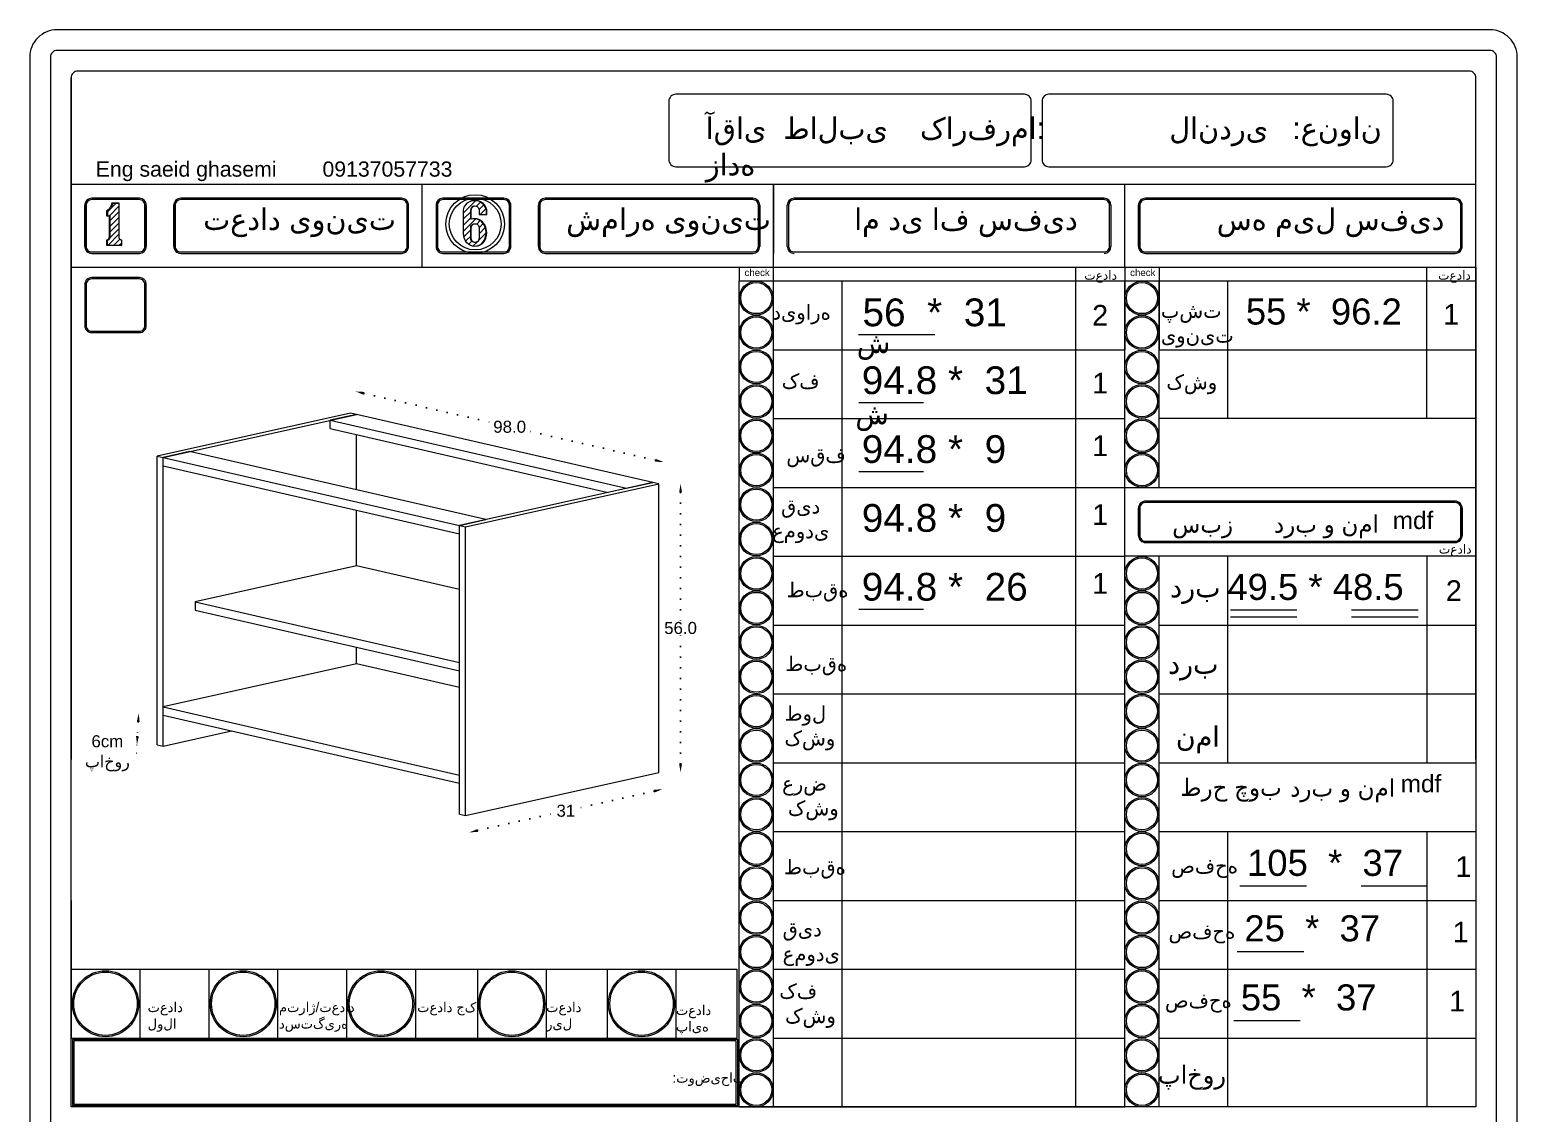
# Model space of a CAD drawing. Header units: inches. Extents: x 8 to 1469, y -316 to 465.
# Drawn here: x 1037.4 to 1469.4, y -22 to 292.8 of the extents above; entities that cross this region are included whole.
import ezdxf

# ---------------------------------------------------------------- set-up
doc = ezdxf.new("R2010")
doc.units = ezdxf.units.IN
doc.header["$MEASUREMENT"] = 0
doc.linetypes.add('ACAD_ISO07W100', pattern=[3, 0, -3])
doc.styles.get("Standard").update_dxf_attribs({"font": 'arial.ttf'})
doc.dimstyles.get("Standard").update_dxf_attribs({"dimtxt": 3.5, "dimasz": 2.5, "dimexe": 0.18, "dimexo": 0.0625, "dimgap": 0.09, "dimtad": 0, "dimtih": 1, "dimtoh": 1, "dimdec": 1, "dimzin": 0, "dimdsep": 46, "dimtxsty": 'Standard', "dimcen": 0.09, "dimse1": 1, "dimse2": 1, "dimadec": 0, "dimazin": 0, "dimtfac": 1, "dimtdec": 1, "dimtofl": 0, "dimtmove": 0, "dimatfit": 3, "dimfxl": 1, "dimtolj": 1, "dimtzin": 0, "dimarcsym": 0})

# ---------------------------------------------------------------- blocks, each defined once
blk = doc.blocks.new('*D1')
at = {"color": 0, "linetype": 'ACAD_ISO07W100', "lineweight": -2, "transparency": 16777216}
for p, q in [((1068.88, 91.7), (1068.66, 87.55)), ((1068.39, 82.56), (1065.89, 82.56)), ((1068.52, 85.06), (1068.39, 82.56))]:
    blk.add_line(p, q, dxfattribs=at)
at = {"color": 0, "transparency": 16777216}
for points in [[(1068.47, 91.72), (1069.3, 91.67), (1069.02, 94.19)], [(1068.24, 87.58), (1069.07, 87.53), (1068.52, 85.06)]]:
    blk.add_solid(points, dxfattribs=at)
at = {"layer": 'Defpoints', "color": 0, "transparency": 16777216}
for p in [(1076.63, 93.78, 9.24), (1068.52, 85.06), (1076.13, 84.64, 9.24)]:
    blk.add_point(p, dxfattribs=at)
at = {"color": 0, "lineweight": 20, "transparency": 16777216, "insert": (1059.92, 82.56), "char_height": 3.5, "attachment_point": 5}
blk.add_mtext('\\A1;6cm\\P{\\fArial|b0|i0|c178|p34;پاخور}', dxfattribs=at)
blk = doc.blocks.new('*D2')
at = {"color": 0, "linetype": 'ACAD_ISO07W100', "lineweight": -2, "transparency": 16777216}
for p, q in [((1226.39, 158.37), (1226.39, 120.82)), ((1226.39, 79.52), (1226.39, 117.07))]:
    blk.add_line(p, q, dxfattribs=at)
at = {"color": 0, "transparency": 16777216}
for points in [[(1225.98, 158.37), (1226.81, 158.37), (1226.39, 160.87)], [(1225.98, 79.52), (1226.81, 79.52), (1226.39, 77.02)]]:
    blk.add_solid(points, dxfattribs=at)
at = {"layer": 'Defpoints', "color": 0, "transparency": 16777216}
for p in [(1220.07, 160.87), (1226.39, 160.87), (1220.07, 77.02)]:
    blk.add_point(p, dxfattribs=at)
at = {"color": 0, "lineweight": 20, "transparency": 16777216, "insert": (1226.39, 118.95), "char_height": 3.5, "attachment_point": 5}
blk.add_mtext('\\A1;56.0', dxfattribs=at)
blk = doc.blocks.new('*D3')
at = {"color": 0, "linetype": 'ACAD_ISO07W100', "lineweight": -2, "transparency": 16777216}
for p, q in [((1218.72, 71.58), (1195.34, 66.36)), ((1167.44, 60.13), (1190.83, 65.35))]:
    blk.add_line(p, q, dxfattribs=at)
at = {"color": 0, "transparency": 16777216}
for points in [[(1218.63, 71.98), (1218.81, 71.17), (1221.16, 72.12)], [(1167.35, 60.54), (1167.53, 59.73), (1165, 59.59)]]:
    blk.add_solid(points, dxfattribs=at)
at = {"layer": 'Defpoints', "color": 0, "transparency": 16777216}
for p in [(1220.07, 77.02), (1163.91, 64.49), (1165, 59.59)]:
    blk.add_point(p, dxfattribs=at)
at = {"color": 0, "lineweight": 20, "transparency": 16777216, "insert": (1193.08, 65.86), "char_height": 3.5, "attachment_point": 5}
blk.add_mtext('\\A1;31', dxfattribs=at)
blk = doc.blocks.new('*D4')
at = {"color": 0, "linetype": 'ACAD_ISO07W100', "lineweight": -2, "transparency": 16777216}
for p, q in [((1134.45, 187.14), (1172.13, 178.49)), ((1219.08, 167.71), (1181.39, 176.36))]:
    blk.add_line(p, q, dxfattribs=at)
at = {"color": 0, "transparency": 16777216}
for points in [[(1134.54, 187.55), (1134.35, 186.73), (1132.01, 187.7)], [(1219.17, 168.11), (1218.98, 167.3), (1221.51, 167.15)]]:
    blk.add_solid(points, dxfattribs=at)
at = {"layer": 'Defpoints', "color": 0, "transparency": 16777216}
for p in [(1132.01, 187.7), (1130.57, 181.42), (1220.07, 160.87)]:
    blk.add_point(p, dxfattribs=at)
at = {"color": 0, "lineweight": 20, "transparency": 16777216, "insert": (1176.76, 177.42), "char_height": 3.5, "attachment_point": 5}
blk.add_mtext('\\A1;98.0', dxfattribs=at)

msp = doc.modelspace()

# ---------------------------------------------------------------- hatches: boundary and pattern name
at = {"lineweight": 20}
h = msp.add_hatch(dxfattribs=at)
h.set_pattern_fill('ANSI31', color=256, scale=9.218651)
h.set_pattern_definition([(45, (314.1208, 781.4074), (-0.8148213, 0.8148213), [])])
h.paths.add_polyline_path([(1063.89, 231.66), (1063.8, 231.7), (1063.71, 231.75), (1063.63, 231.82), (1063.56, 231.89), (1063.5, 231.97), (1063.45, 232.05), (1063.41, 232.14), (1063.38, 232.24), (1063.36, 232.34), (1063.36, 232.44), (1063.36, 242.36), (1061.5, 242.36), (1061.47, 242.13), (1061.42, 241.9), (1061.35, 241.68), (1061.27, 241.46), (1061.16, 241.25), (1061.04, 241.06), (1060.9, 240.87), (1060.75, 240.69), (1060.58, 240.53), (1060.39, 240.39), (1060.2, 240.26), (1059.99, 240.15), (1059.99, 238.74), (1060.4, 238.74), (1060.71, 238.72), (1060.71, 232.48), (1060.69, 232.38), (1060.67, 232.29), (1060.64, 232.2), (1060.6, 232.11), (1060.55, 232.03), (1060.49, 231.95), (1060.42, 231.88), (1060.34, 231.82), (1060.26, 231.76), (1060.18, 231.72), (1060.09, 231.68), (1059.99, 231.65), (1059.99, 230.22), (1064.08, 230.22), (1064.08, 231.6), (1063.98, 231.63)])
h = msp.add_hatch(dxfattribs=at)
h.set_pattern_fill('ANSI31', color=256, scale=10)
h.set_pattern_definition([(45, (4104.3752, -966.5961), (-0.8838835, 0.8838835), [])])
h.paths.add_polyline_path([(1168.89, 236.7), (1168.68, 236.93), (1168.45, 237.14), (1168.19, 237.33), (1167.92, 237.49), (1167.64, 237.62), (1167.34, 237.73), (1167.04, 237.8), (1166.72, 237.85), (1166.41, 237.86), (1166.2, 237.85), (1165.92, 237.8), (1165.61, 237.72), (1165.48, 237.71), (1165.48, 240.43), (1165.52, 240.72), (1165.63, 240.99), (1165.81, 241.22), (1166.04, 241.4), (1166.31, 241.51), (1166.45, 241.56), (1166.74, 241.6), (1167.03, 241.56), (1167.3, 241.45), (1167.53, 241.27), (1167.71, 241.03), (1167.83, 240.76), (1167.86, 240.47), (1167.86, 239.07), (1169.92, 239.07), (1169.92, 240.43), (1169.69, 241.18), (1169.3, 241.86), (1168.76, 242.42), (1168.1, 242.85), (1167.37, 243.12), (1166.6, 243.21), (1166.59, 243.21), (1165.81, 243.12), (1165.15, 242.88), (1164.54, 242.48), (1163.99, 241.91), (1163.59, 241.23), (1163.36, 240.47), (1163.36, 233.92), (1163.36, 233.64), (1163.38, 233.36), (1163.41, 233.09), (1163.46, 232.81), (1163.51, 232.53), (1163.58, 232.26), (1163.63, 232.09), (1163.89, 231.47), (1164.28, 230.91), (1164.78, 230.45), (1165.28, 230.15), (1165.88, 229.95), (1166.55, 229.88), (1167.22, 229.95), (1167.86, 230.17), (1168.44, 230.51), (1168.62, 230.68), (1168.89, 230.95), (1169.33, 231.59), (1169.66, 232.3), (1169.86, 233.05), (1169.92, 233.83), (1169.86, 234.6), (1169.66, 235.35), (1169.33, 236.06)])
h.paths.add_polyline_path([(1165.52, 235.6), (1165.63, 235.87), (1165.81, 236.1), (1166.04, 236.27), (1166.31, 236.39), (1166.6, 236.42), (1166.74, 236.42), (1167.03, 236.38), (1167.3, 236.27), (1167.53, 236.09), (1167.71, 235.86), (1167.83, 235.59), (1167.86, 235.29), (1167.86, 232.09), (1167.83, 231.8), (1167.71, 231.53), (1167.53, 231.3), (1167.3, 231.12), (1167.03, 231.01), (1166.74, 230.97), (1166.45, 231.01), (1166.31, 231.06), (1166.17, 231.12), (1166.04, 231.17), (1165.81, 231.35), (1165.63, 231.58), (1165.52, 231.85), (1165.48, 232.14), (1165.48, 235.31)], flags=16)

# ---------------------------------------------------------------- linework, layer by layer
for p, q in [((1049.38, -20.19), (1049.38, 278.78)), ((1457.38, 247.81), (1049.38, 247.81)), ((1049.38, 68.82), (1049.38, 247.81)), ((1151.38, 223.81), (1151.38, 247.81)), ((1253.38, 223.81), (1253.38, 247.81)), ((1253.38, 247.81), (1253.38, 227.81)), ((1355.38, 223.81), (1355.38, 247.81)), ((1069.23, 243.81), (1055.38, 243.81)), ((1145.38, 243.81), (1081.23, 243.81)), ((1175.09, 243.81), (1157.38, 243.81)), ((1247.38, 243.81), (1187.09, 243.81)), ((1349.38, 243.81), (1259.38, 243.81)), ((1451.38, 243.81), (1361.38, 243.81)), ((1053.38, 229.81), (1053.38, 241.81)), ((1059.99, 240.15), (1059.99, 238.74)), ((1071.23, 241.81), (1071.23, 229.81)), ((1079.23, 229.81), (1079.23, 241.81)), ((1147.38, 229.81), (1147.38, 241.81)), ((1155.38, 241.81), (1155.38, 229.81)), ((1166.45, 241.56), (1166.74, 241.6)), ((1177.09, 229.81), (1177.09, 241.81)), ((1185.09, 229.81), (1185.09, 241.81)), ((1249.38, 241.81), (1249.38, 229.81)), ((1257.38, 229.81), (1257.38, 241.81)), ((1351.38, 241.81), (1351.38, 229.81)), ((1359.38, 229.81), (1359.38, 241.81)), ((1453.38, 229.81), (1453.38, 241.81)), ((1059.99, 230.22), (1064.08, 230.22)), ((1243.38, 223.81), (1243.38, 219.81)), ((1253.38, -20.19), (1253.38, 223.81)), ((1341.21, -20.19), (1341.21, 223.81)), ((1355.38, 223.81), (1355.38, 199.81)), ((1365.38, 223.81), (1365.38, 199.81)), ((1443.16, 179.81), (1443.16, 223.81)), ((1243.38, 219.81), (1457.38, 219.81)), ((1243.38, -20.19), (1243.38, 219.81)), ((1273.19, 219.81), (1273.19, -20.19)), ((1355.38, 63.81), (1355.38, 219.81)), ((1355.38, -20.19), (1355.38, 219.81)), ((1365.38, 159.81), (1365.38, 219.81)), ((1365.38, 159.81), (1365.38, 219.81)), ((1365.38, 219.81), (1365.38, 199.81)), ((1385.19, 219.81), (1385.19, 179.81)), ((1278.08, 204.2), (1300.21, 204.2)), ((1253.38, 199.81), (1355.38, 199.81)), ((1365.38, 199.81), (1457.38, 199.81)), ((1278.21, 184.48), (1296.91, 184.48)), ((1253.38, 179.81), (1355.38, 179.81)), ((1457.38, 179.81), (1365.38, 179.81)), ((1457.38, 179.81), (1437.38, 179.81)), ((1278.21, 164.48), (1296.91, 164.48)), ((1253.38, 159.81), (1457.38, 159.81)), ((1451.38, 155.81), (1361.38, 155.81)), ((1359.38, 145.81), (1359.38, 153.81)), ((1453.38, 153.81), (1453.38, 145.81)), ((1451.38, 143.81), (1361.38, 143.81)), ((1253.38, 139.81), (1355.38, 139.81)), ((1457.38, 139.81), (1355.38, 139.81)), ((1365.38, -20.19), (1365.38, 139.81)), ((1385.19, 139.81), (1385.19, 79.81)), ((1443.16, 139.81), (1443.16, 79.81)), ((1085.46, 126.57), (1085.46, 124.17)), ((1278.21, 124.48), (1296.91, 124.48)), ((1386.08, 124.2), (1405.41, 124.2)), ((1386.08, 122.19), (1405.41, 122.19)), ((1421.25, 124.2), (1440.59, 124.2)), ((1421.25, 122.19), (1440.59, 122.19)), ((1253.38, 119.81), (1355.38, 119.81)), ((1253.38, 119.81), (1273.19, 119.81)), ((1253.38, 119.81), (1355.38, 119.81)), ((1321.89, 119.81), (1355.38, 119.81)), ((1365.38, 119.81), (1457.38, 119.81)), ((1253.38, 99.81), (1273.19, 99.81)), ((1253.38, 99.81), (1355.38, 99.81)), ((1365.38, 99.81), (1457.38, 99.81)), ((1365.38, 99.81), (1457.38, 99.81)), ((1253.38, 79.81), (1355.38, 79.81)), ((1365.38, 79.81), (1457.38, 79.81)), ((1253.38, 59.81), (1355.38, 59.81)), ((1341.21, 59.81), (1355.38, 59.81)), ((1365.38, 59.81), (1457.38, 59.81)), ((1385.19, 59.81), (1385.19, -20.19)), ((1443.16, 59.81), (1443.16, -20.19)), ((1388.85, 44.03), (1408.19, 44.03)), ((1424.02, 44.03), (1443.36, 44.03)), ((1049.38, 39.81), (1049.38, -0.19)), ((1253.38, 39.81), (1355.38, 39.81)), ((1341.21, 39.81), (1355.38, 39.81)), ((1365.38, 39.81), (1457.38, 39.81)), ((1365.38, 39.81), (1457.38, 39.81)), ((1388.08, 25.01), (1407.42, 25.01)), ((1049.38, 19.81), (1242.76, 19.81)), ((1069.38, 19.81), (1069.38, -0.19)), ((1089.38, 19.81), (1089.38, -0.19)), ((1109.38, 19.81), (1109.38, -0.19)), ((1129.38, 19.81), (1129.38, -0.19)), ((1149.38, 19.81), (1149.38, -0.19)), ((1167.37, 19.81), (1167.37, -0.19)), ((1187.37, 19.81), (1187.37, -0.19)), ((1205.05, 19.81), (1205.05, -0.19)), ((1225.05, 19.81), (1225.05, -0.19)), ((1242.76, 19.81), (1242.76, -0.19)), ((1253.38, 19.81), (1355.38, 19.81)), ((1253.38, 19.81), (1355.38, 19.81)), ((1341.21, 19.81), (1355.38, 19.81)), ((1365.38, 19.81), (1457.38, 19.81)), ((1365.38, 19.81), (1457.38, 19.81)), ((1387.04, 4.93), (1406.38, 4.93)), ((1049.38, -0.19), (1242.76, -0.19)), ((1253.38, -0.19), (1355.38, -0.19)), ((1253.38, -0.19), (1355.38, -0.19)), ((1341.21, -0.19), (1355.38, -0.19)), ((1365.38, -0.19), (1457.38, -0.19)), ((1365.38, -0.19), (1457.38, -0.19)), ((1243.38, -20.19), (1355.38, -20.19))]:
    msp.add_line(p, q, dxfattribs=at)
at = {"linetype": 'Continuous', "lineweight": 20, "extrusion": (2.77556e-16, 0.974044, 0.226358)}
for p, q in [((1130.57, 181.42), (1074.41, 168.89)), ((1076.13, 168.5), (1132.3, 181.03)), ((1132.3, 181.03), (1124.63, 179.32)), ((1124.63, 179.32), (1210.68, 159.56)), ((1124.63, 176.92), (1124.63, 179.32)), ((1132.3, 181.03), (1130.57, 181.42)), ((1218.34, 161.27), (1132.3, 181.03)), ((1124.63, 176.92), (1205.39, 158.38)), ((1132.3, 159.07), (1132.3, 175.16)), ((1074.41, 85.04), (1074.41, 168.89)), ((1074.41, 168.89), (1076.13, 168.5)), ((1083.8, 170.21), (1076.13, 168.5)), ((1076.13, 84.64), (1076.13, 168.5)), ((1076.13, 168.5), (1162.18, 148.74)), ((1076.13, 166.1), (1076.13, 168.5)), ((1169.85, 150.45), (1083.8, 170.21)), ((1076.13, 166.1), (1162.18, 146.34)), ((1218.34, 161.27), (1162.18, 148.74)), ((1163.91, 148.34), (1220.07, 160.87)), ((1210.68, 159.56), (1218.34, 161.27)), ((1220.07, 160.87), (1218.34, 161.27)), ((1220.07, 77.02), (1220.07, 160.87)), ((1132.3, 137.02), (1132.3, 153.2)), ((1162.18, 148.74), (1169.85, 150.45)), ((1162.18, 64.88), (1162.18, 148.74)), ((1162.18, 148.74), (1163.91, 148.34)), ((1162.18, 146.34), (1162.18, 148.74)), ((1163.91, 64.49), (1163.91, 148.34)), ((1132.3, 137.02), (1085.46, 126.57)), ((1162.18, 130.16), (1132.3, 137.02)), ((1085.46, 126.57), (1162.18, 108.95)), ((1085.46, 124.17), (1162.18, 106.56)), ((1132.3, 108.56), (1132.3, 113.42)), ((1132.3, 108.56), (1076.13, 96.02)), ((1162.18, 101.69), (1132.3, 108.56)), ((1076.13, 96.02), (1162.18, 76.26)), ((1076.13, 93.63), (1076.13, 96.02)), ((1076.13, 93.63), (1162.18, 73.87)), ((1076.13, 84.64), (1095.98, 89.07)), ((1074.41, 85.04), (1076.13, 84.64)), ((1162.18, 73.87), (1162.18, 76.26)), ((1163.91, 64.49), (1220.07, 77.02)), ((1162.18, 64.88), (1163.91, 64.49))]:
    msp.add_line(p, q, dxfattribs=at)
at = {"lineweight": 20}
for points in [[(1045.38, -313.22), (1461.38, -313.22, 0.414214), (1469.38, -305.22), (1469.38, 284.78, 0.414214), (1461.38, 292.78), (1045.38, 292.78, 0.414214), (1037.38, 284.78), (1037.38, -305.22, 0.414214)], [(1045.38, -307.22), (1461.38, -307.22, 0.414214), (1463.38, -305.22), (1463.38, 284.78, 0.414214), (1461.38, 286.78), (1045.38, 286.78, 0.414214), (1043.38, 284.78), (1043.38, -305.22, 0.414214)], [(1328.23, 272.02, 0.414214), (1326.23, 274.02), (1224.99, 274.02, 0.414214), (1222.99, 272.02), (1222.99, 254.99, 0.414214), (1224.99, 252.99), (1326.23, 252.99, 0.414214), (1328.23, 254.99)], [(1333.36, 252.99), (1431.36, 252.99, 0.414214), (1433.36, 254.99), (1433.36, 272.02, 0.414214), (1431.36, 274.02), (1333.36, 274.02, 0.414214), (1331.36, 272.02), (1331.36, 254.99, 0.414214)], [(1433.36, 272.02, 0.414214), (1431.36, 274.02), (1333.36, 274.02, 0.414214), (1331.36, 272.02), (1331.36, 254.99, 0.414214), (1333.36, 252.99), (1431.36, 252.99, 0.414214), (1433.36, 254.99)], [(1071.23, 241.81, 0.414214), (1069.23, 243.81), (1055.38, 243.81, 0.414214), (1053.38, 241.81), (1053.38, 229.81, 0.414214), (1055.38, 227.81), (1069.23, 227.81, 0.414214), (1071.23, 229.81)], [(1070.83, 241.81, 0.414214), (1069.23, 243.41), (1055.38, 243.41, 0.414214), (1053.78, 241.81), (1053.78, 229.81, 0.414214), (1055.38, 228.21), (1069.23, 228.21, 0.414214), (1070.83, 229.81)], [(1147.38, 241.81, 0.414214), (1145.38, 243.81), (1081.23, 243.81, 0.414214), (1079.23, 241.81), (1079.23, 229.81, 0.414214), (1081.23, 227.81), (1145.38, 227.81, 0.414214), (1147.38, 229.81)], [(1146.98, 241.81, 0.414214), (1145.38, 243.41), (1081.23, 243.41, 0.414214), (1079.63, 241.81), (1079.63, 229.81, 0.414214), (1081.23, 228.21), (1145.38, 228.21, 0.414214), (1146.98, 229.81)], [(1177.09, 241.81, 0.414214), (1175.09, 243.81), (1157.38, 243.81, 0.414214), (1155.38, 241.81), (1155.38, 229.81, 0.414214), (1157.38, 227.81), (1175.09, 227.81, 0.414214), (1177.09, 229.81)], [(1176.69, 241.81, 0.414214), (1175.09, 243.41), (1157.38, 243.41, 0.414214), (1155.78, 241.81), (1155.78, 229.81, 0.414214), (1157.38, 228.21), (1175.09, 228.21, 0.414214), (1176.69, 229.81)], [(1249.38, 241.81, 0.414214), (1247.38, 243.81), (1187.09, 243.81, 0.414214), (1185.09, 241.81), (1185.09, 229.81, 0.414214), (1187.09, 227.81), (1247.38, 227.81, 0.414214), (1249.38, 229.81)], [(1248.98, 241.81, 0.414214), (1247.38, 243.41), (1187.09, 243.41, 0.414214), (1185.49, 241.81), (1185.49, 229.81, 0.414214), (1187.09, 228.21), (1247.38, 228.21, 0.414214), (1248.98, 229.81)], [(1350.98, 241.81, 0.414214), (1349.38, 243.41), (1259.38, 243.41, 0.414214), (1257.78, 241.81), (1257.78, 229.81, 0.414214), (1259.38, 228.21), (1349.38, 228.21, 0.414214), (1350.98, 229.81)], [(1453.38, 241.81, 0.414214), (1451.38, 243.81), (1361.38, 243.81, 0.414214), (1359.38, 241.81), (1359.38, 229.81, 0.414214), (1361.38, 227.81), (1451.38, 227.81, 0.414214), (1453.38, 229.81)], [(1452.98, 241.81, 0.414214), (1451.38, 243.41), (1361.38, 243.41, 0.414214), (1359.78, 241.81), (1359.78, 229.81, 0.414214), (1361.38, 228.21), (1451.38, 228.21, 0.414214), (1452.98, 229.81)], [(1071.23, 218.77, 0.414214), (1069.23, 220.77), (1055.38, 220.77, 0.414214), (1053.38, 218.77), (1053.38, 206.77, 0.414214), (1055.38, 204.77), (1069.23, 204.77, 0.414214), (1071.23, 206.77)], [(1071.23, 218.77, 0.414214), (1069.23, 220.77), (1055.38, 220.77, 0.414214), (1053.38, 218.77), (1053.38, 206.77, 0.414214), (1055.38, 204.77), (1069.23, 204.77, 0.414214), (1071.23, 206.77)], [(1070.83, 218.77, 0.414214), (1069.23, 220.37), (1055.38, 220.37, 0.414214), (1053.78, 218.77), (1053.78, 206.77, 0.414214), (1055.38, 205.17), (1069.23, 205.17, 0.414214), (1070.83, 206.77)], [(1070.83, 218.77, 0.414214), (1069.23, 220.37), (1055.38, 220.37, 0.414214), (1053.78, 218.77), (1053.78, 206.77, 0.414214), (1055.38, 205.17), (1069.23, 205.17, 0.414214), (1070.83, 206.77)], [(1453.38, 153.81, 0.414214), (1451.38, 155.81), (1361.38, 155.81, 0.414214), (1359.38, 153.81), (1359.38, 145.81, 0.414214), (1361.38, 143.81), (1451.38, 143.81, 0.414214), (1453.38, 145.81)], [(1452.98, 153.81, 0.414214), (1451.38, 155.41), (1361.38, 155.41, 0.414214), (1359.78, 153.81), (1359.78, 145.81, 0.414214), (1361.38, 144.21), (1451.38, 144.21, 0.414214), (1452.98, 145.81)]]:
    msp.add_lwpolyline(points, format="xyb", close=True, dxfattribs=at)
for points in [[(1457.38, 80.75), (1457.38, 278.78, 0.414214), (1455.38, 280.78), (1051.38, 280.78, 0.414214), (1049.38, 278.78), (1049.38, 80.75)], [(1328.23, 272.02, 0.414214), (1326.23, 274.02), (1224.99, 274.02, 0.414214), (1222.99, 272.02), (1222.99, 254.99, 0.414214), (1224.99, 252.99), (1326.23, 252.99, 0.414214), (1328.23, 254.99), (1328.23, 272.02)]]:
    msp.add_lwpolyline(points, format="xyb", dxfattribs=at)
for points in [[(1059.68, 230.16), (1064.08, 230.16), (1064.08, 230.22), (1064.08, 231.6), (1063.98, 231.63), (1063.89, 231.66), (1063.8, 231.7), (1063.71, 231.75), (1063.63, 231.82), (1063.56, 231.89), (1063.5, 231.97), (1063.45, 232.05), (1063.41, 232.14), (1063.38, 232.24), (1063.36, 232.34), (1063.36, 232.44), (1063.36, 242.36), (1063.36, 242.42), (1061.2, 242.42), (1061.17, 242.19), (1061.12, 241.96), (1061.05, 241.73), (1060.96, 241.51), (1060.86, 241.3), (1060.74, 241.1), (1060.59, 240.91), (1060.44, 240.74), (1060.27, 240.57), (1060.08, 240.43), (1059.89, 240.3), (1059.68, 240.18), (1059.68, 238.74), (1059.99, 238.74), (1060.4, 238.74), (1060.4, 232.44), (1060.39, 232.34), (1060.36, 232.25), (1060.33, 232.15), (1060.29, 232.07), (1060.24, 231.98), (1060.17, 231.9), (1060.11, 231.83), (1060.03, 231.77), (1059.95, 231.71), (1059.86, 231.67), (1059.77, 231.63), (1059.68, 231.6), (1059.68, 230.16), (1059.99, 230.22), (1059.99, 231.65), (1060.09, 231.68), (1060.18, 231.72), (1060.26, 231.76), (1060.34, 231.82), (1060.42, 231.88), (1060.49, 231.95), (1060.55, 232.03), (1060.6, 232.11), (1060.64, 232.2), (1060.67, 232.29), (1060.69, 232.38), (1060.71, 232.48), (1060.71, 238.72), (1060.4, 238.74)], [(1059.68, 240.18), (1059.99, 240.15), (1060.2, 240.26), (1060.39, 240.39), (1060.58, 240.53), (1060.75, 240.69), (1060.9, 240.87), (1061.04, 241.06), (1061.16, 241.25), (1061.27, 241.46), (1061.35, 241.68), (1061.42, 241.9), (1061.47, 242.13), (1061.5, 242.36)], [(1061.2, 242.42), (1061.5, 242.36), (1063.36, 242.36)], [(1163.51, 232.53), (1163.46, 232.81), (1163.41, 233.09), (1163.38, 233.36), (1163.36, 233.64), (1163.36, 233.92), (1163.36, 240.47), (1163.59, 241.23), (1163.99, 241.91), (1164.54, 242.48), (1165.15, 242.88), (1165.2, 242.91), (1165.94, 243.18), (1166.73, 243.27), (1166.74, 243.27), (1167.51, 243.18), (1168.26, 242.91), (1168.92, 242.48)], [(1165.15, 242.88), (1165.81, 243.12), (1166.59, 243.21), (1166.6, 243.21), (1167.37, 243.12), (1168.1, 242.85), (1168.76, 242.42), (1169.3, 241.86), (1169.69, 241.18), (1169.92, 240.43), (1169.92, 239.07)], [(1166.74, 241.6), (1167.03, 241.56), (1167.3, 241.45), (1167.53, 241.27), (1167.71, 241.03), (1167.83, 240.76), (1167.86, 240.47), (1167.86, 239.07), (1169.92, 239.07), (1170.1, 239.07), (1170.1, 240.47), (1169.86, 241.23), (1169.46, 241.91), (1168.92, 242.48)], [(1165.28, 230.15), (1165.88, 229.95), (1166.55, 229.88), (1167.22, 229.95), (1167.86, 230.17), (1168.44, 230.51), (1168.62, 230.68), (1168.89, 230.95), (1169.33, 231.59), (1169.66, 232.3), (1169.86, 233.05), (1169.92, 233.83), (1169.86, 234.6), (1169.66, 235.35), (1169.33, 236.06), (1168.89, 236.7), (1168.68, 236.93), (1168.45, 237.14), (1168.19, 237.33), (1167.92, 237.49), (1167.64, 237.62), (1167.34, 237.73), (1167.04, 237.8), (1166.72, 237.85), (1166.41, 237.86), (1166.2, 237.85)], [(1165.61, 237.72), (1165.48, 237.71), (1165.48, 240.43)], [(1168.78, 230.62), (1169.05, 230.89), (1169.5, 231.54), (1169.83, 232.25), (1170.03, 233.01), (1170.1, 233.8), (1170.03, 234.58), (1169.83, 235.34), (1169.5, 236.06), (1169.05, 236.7), (1168.84, 236.94), (1168.6, 237.15), (1168.35, 237.34), (1168.08, 237.5), (1167.79, 237.63), (1167.49, 237.74), (1167.18, 237.81), (1166.87, 237.86), (1166.55, 237.87), (1166.23, 237.85), (1166.2, 237.85), (1165.92, 237.8), (1165.61, 237.72), (1165.61, 240.47)], [(1166.17, 231.12), (1165.94, 231.3), (1165.76, 231.53), (1165.65, 231.8), (1165.61, 232.09), (1165.61, 235.29), (1165.65, 235.59), (1165.76, 235.86), (1165.94, 236.09), (1166.17, 236.27), (1166.45, 236.38), (1166.74, 236.42)], [(1168.78, 230.62), (1168.6, 230.45), (1168.01, 230.1), (1167.37, 229.89), (1166.69, 229.82), (1166.01, 229.89), (1165.37, 230.1), (1165.28, 230.15), (1164.78, 230.45), (1164.28, 230.91), (1163.89, 231.47), (1163.63, 232.09), (1163.58, 232.26), (1163.51, 232.53)]]:
    msp.add_lwpolyline(points, dxfattribs=at)
for points in [[(1165.61, 240.47), (1165.65, 240.76), (1165.76, 241.03), (1165.94, 241.27), (1166.17, 241.45), (1166.45, 241.56), (1166.31, 241.51), (1166.04, 241.4), (1165.81, 241.22), (1165.63, 240.99), (1165.52, 240.72), (1165.48, 240.43)], [(1167.53, 231.3), (1167.3, 231.12), (1167.03, 231.01), (1166.74, 230.97), (1166.45, 231.01), (1166.31, 231.06), (1166.17, 231.12), (1166.04, 231.17), (1165.81, 231.35), (1165.63, 231.58), (1165.52, 231.85), (1165.48, 232.14), (1165.48, 235.31), (1165.52, 235.6), (1165.63, 235.87), (1165.81, 236.1), (1166.04, 236.27), (1166.31, 236.39), (1166.6, 236.42), (1166.74, 236.42), (1167.03, 236.38), (1167.3, 236.27), (1167.53, 236.09), (1167.71, 235.86), (1167.83, 235.59), (1167.86, 235.29), (1167.86, 232.09), (1167.83, 231.8), (1167.71, 231.53)], [(1243.38, -20.19), (1049.38, -20.19), (1049.38, 223.81), (1457.38, 223.81), (1457.38, -20.19)], [(1049.38, 223.81), (1457.38, 223.81), (1457.38, -20.19), (1049.38, -20.19)], [(1242.98, -0.59), (1049.78, -0.59), (1049.78, -19.79), (1242.98, -19.79)], [(1242.58, -0.99), (1050.18, -0.99), (1050.18, -19.39), (1242.58, -19.39)]]:
    msp.add_lwpolyline(points, close=True, dxfattribs=at)
for centre, radius in [((1166.75, 236.34), 8.52), ((1166.75, 236.34), 7.52), ((1248.38, 214.81), 4.92), ((1248.38, 214.81), 4.52), ((1360.38, 214.81), 4.92), ((1360.38, 214.81), 4.52), ((1248.38, 204.81), 4.92), ((1248.38, 204.81), 4.52), ((1360.38, 204.81), 4.92), ((1360.38, 204.81), 4.52), ((1248.38, 194.81), 4.92), ((1248.38, 194.81), 4.52), ((1360.38, 194.81), 4.92), ((1360.38, 194.81), 4.52), ((1248.38, 184.81), 4.92), ((1248.38, 184.81), 4.52), ((1360.38, 184.81), 4.92), ((1360.38, 184.81), 4.52), ((1248.38, 174.81), 4.92), ((1248.38, 174.81), 4.52), ((1360.38, 174.81), 4.92), ((1360.38, 174.81), 4.52), ((1248.38, 164.81), 4.92), ((1248.38, 164.81), 4.52), ((1360.38, 164.81), 4.92), ((1360.38, 164.81), 4.52), ((1248.38, 154.81), 4.92), ((1248.38, 154.81), 4.52), ((1248.38, 144.81), 4.92), ((1248.38, 144.81), 4.52), ((1248.38, 134.81), 4.92), ((1248.38, 134.81), 4.52), ((1360.38, 134.81), 4.92), ((1360.38, 134.81), 4.52), ((1248.38, 124.81), 4.92), ((1360.38, 124.81), 4.92), ((1248.38, 124.81), 4.52), ((1360.38, 124.81), 4.52), ((1248.38, 114.81), 4.92), ((1248.38, 114.81), 4.52), ((1360.38, 114.81), 4.92), ((1360.38, 114.81), 4.52), ((1248.38, 104.81), 4.92), ((1248.38, 104.81), 4.52), ((1360.38, 104.81), 4.92), ((1360.38, 104.81), 4.52), ((1248.38, 94.81), 4.92), ((1360.38, 94.81), 4.92), ((1248.38, 94.81), 4.52), ((1360.38, 94.81), 4.52), ((1248.38, 84.81), 4.92), ((1248.38, 84.81), 4.52), ((1360.38, 84.81), 4.92), ((1360.38, 84.81), 4.52), ((1248.38, 74.81), 4.92), ((1248.38, 74.81), 4.52), ((1360.38, 74.81), 4.92), ((1360.38, 74.81), 4.52), ((1248.38, 64.81), 4.92), ((1248.38, 64.81), 4.52), ((1360.38, 64.81), 4.92), ((1360.38, 64.81), 4.52), ((1248.38, 54.81), 4.92), ((1248.38, 54.81), 4.52), ((1360.38, 54.81), 4.92), ((1360.38, 54.81), 4.52), ((1248.38, 44.81), 4.92), ((1248.38, 44.81), 4.52), ((1360.38, 44.81), 4.92), ((1360.38, 44.81), 4.52), ((1248.38, 34.81), 4.92), ((1248.38, 34.81), 4.52), ((1360.38, 34.81), 4.92), ((1360.38, 34.81), 4.52), ((1248.38, 24.81), 4.92), ((1248.38, 24.81), 4.52), ((1360.38, 24.81), 4.92), ((1360.38, 24.81), 4.52), ((1059.38, 9.81), 9.6), ((1059.38, 9.81), 9.2), ((1099.38, 9.81), 9.6), ((1099.38, 9.81), 9.2), ((1139.38, 9.81), 9.6), ((1139.38, 9.81), 9.2), ((1177.37, 9.81), 9.6), ((1177.37, 9.81), 9.2), ((1215.05, 9.81), 9.6), ((1215.05, 9.81), 9.2), ((1248.38, 14.81), 4.92), ((1248.38, 14.81), 4.52), ((1360.38, 14.81), 4.92), ((1360.38, 14.81), 4.52), ((1248.38, 4.81), 4.92), ((1248.38, 4.81), 4.52), ((1360.38, 4.81), 4.92), ((1360.38, 4.81), 4.52), ((1248.38, -5.19), 4.92), ((1248.38, -5.19), 4.52), ((1360.38, -5.19), 4.92), ((1360.38, -5.19), 4.52), ((1248.38, -15.19), 4.92), ((1248.38, -15.19), 4.52), ((1360.38, -15.19), 4.92), ((1360.38, -15.19), 4.52)]:
    msp.add_circle(centre, radius, dxfattribs=at)
for centre, start, end in [((1055.38, 241.81), 90, 180), ((1069.23, 241.81), 0, 90), ((1081.23, 241.81), 90, 180), ((1145.38, 241.81), 0, 90), ((1157.38, 241.81), 90, 180), ((1175.09, 241.81), 0, 90), ((1187.09, 241.81), 90, 180), ((1247.38, 241.81), 0, 90), ((1259.38, 241.81), 90, 180), ((1349.38, 241.81), 0, 90), ((1361.38, 241.81), 90, 180), ((1451.38, 241.81), 0, 90), ((1055.38, 229.81), 180, 270), ((1069.23, 229.81), 270, 0), ((1081.23, 229.81), 180, 270), ((1145.38, 229.81), 270, 0), ((1157.38, 229.81), 180, 270), ((1175.09, 229.81), 270, 0), ((1187.09, 229.81), 180, 270), ((1247.38, 229.81), 270, 0), ((1259.38, 229.81), 180, 270), ((1349.38, 229.81), 270, 0), ((1361.38, 229.81), 180, 270), ((1451.38, 229.81), 270, 0), ((1361.38, 153.81), 90, 180), ((1451.38, 153.81), 0, 90), ((1361.38, 145.81), 180, 270), ((1451.38, 145.81), 270, 0)]:
    msp.add_arc(centre, 2, start, end, dxfattribs=at)

# ---------------------------------------------------------------- texts
at = {"lineweight": 20, "attachment_point": 1}
for s, width, gutter_width, heights, insert, char_height in [('آقای  طالبی زاده', 64.1794, 164.79, [0], (1233.71, 267.32), 6.3113), ('{\\fArial|b0|i0|c178|p34;کارفرما:}', 0.2338, 164.79, [0], (1295.93, 267.32), 6.3113), ('لاندری', 0.2338, 164.79, [0], (1368.33, 267.32), 6.311), (':عنوان ', 26.0184, 164.79, [0], (1404.06, 267.32), 6.311), ('{\\fArial|b0|i0|c178|p34;Eng saeid ghasemi}', 79.2452, 164.79, [0], (1056.55, 254.51), 4.4179), ('{\\fArial|b0|i0|c178|p34;09137057733 }', 65.4498, 164.79, [0], (1122.39, 254.51), 4.4179), ('{\\fArial|b0|i0|c178|p34;تعداد یونیت}', 65.4498, 164.79, [0], (1087.76, 240.93), 6.3113), ('{\\fArial|b0|i0|c178|p34;شماره یونیت}', 65.4498, 164.79, [0], (1193.18, 240.93), 6.3113), ('{\\fArial|b0|i0|c178|p34;ام دی اف سفید}', 65.4498, 164.79, [0], (1276.8, 240.93), 6.3113), ('{\\fArial|b0|i0|c178|p34;سه میل سفید}', 65.4498, 164.79, [0], (1382.12, 240.93), 6.3113), ('{\\fArial|b0|i0|c178|p34;check}', 8.1204, 164.79, [0], (1244.96, 223.23), 2.0101), ('{\\fArial|b0|i0|c178|p34;تعداد }', 11.7486, 164.79, [0], (1343.63, 222.82), 2.6665), ('{\\fArial|b0|i0|c178|p34;check}', 8.423, 164.79, [0], (1356.96, 223.23), 2.0101), ('{\\fArial|b0|i0|c178|p34;تعداد }', 10.9902, 164.79, [0], (1446.39, 222.82), 2.6665), ('{\\fArial|b0|i0|c178|p34;دیواره }', 17.3175, 247.18, [0], (1253.03, 212.9), 4.3074), ('56  *  31', 65.2593, 462.54, [8.23], (1279.22, 214.7), 8.06), ('2{\\fArial|b0|i0|c178|p34; }', 8.5903, 164.79, [0], (1345.91, 212.83), 6), ('{\\fArial|b0|i0|c178|p34;پشت \\Pیونیت}', 19.3052, 247.18, [0], (1365.89, 213.35), 4.3074), ('55 *  96.2', 74.3608, 434.7, [7.74], (1390.56, 214.7), 7.575), ('1{\\fArial|b0|i0|c178|p34; }', 8.5903, 164.79, [0], (1447.86, 213.11), 6), ('{\\fArial|b0|i0|c178|p34;ش}', 15.3157, 346.26, [0], (1277.58, 204.89), 6.0339), ('94.8 *  31', 65.2593, 462.54, [0], (1279.02, 194.98), 8.06), ('{\\fArial|b0|i0|c178|p34;کف }', 15.3367, 247.18, [0], (1255.77, 192.89), 4.3074), ('1{\\fArial|b0|i0|c178|p34; }', 8.5903, 164.79, [0], (1345.91, 193.11), 6), ('{\\fArial|b0|i0|c178|p34;کشو }', 17.7019, 247.18, [0], (1367.49, 192.63), 4.3074), ('{\\fArial|b0|i0|c178|p34;ش}', 15.3157, 346.26, [0], (1277.16, 184.22), 6.0339), ('94.8 *  9', 65.2593, 462.54, [0], (1279.02, 174.98), 8.06), ('1{\\fArial|b0|i0|c178|p34; }', 8.5903, 164.79, [0], (1345.91, 174.91), 6), ('{\\fArial|b0|i0|c178|p34;سقف}', 20.995, 247.18, [0], (1257.12, 171.42), 4.3074), ('\\pxqc;{\\fArial|b0|i0|c178|p34;قید\\Pعمودی  }', 21.1589, 247.18, [0], (1250.7, 156.54), 4.3074), ('94.8 *  9', 65.2593, 462.54, [0], (1279.02, 154.98), 8.06), ('1{\\fArial|b0|i0|c178|p34; }', 8.5903, 164.79, [0], (1345.91, 154.91), 6), ('{\\fArial|b0|i0|c178|p34;درب و نما}', 36.0682, 164.79, [0], (1398.72, 151.73), 5.0582), ('mdf', 17.2431, 132.07, [0], (1433.23, 152.78), 5.058), ('سبز', 37.9723, 164.79, [0], (1369.2, 151.73), 5.058), ('{\\fArial|b0|i0|c178|p34;تعداد }', 10.7715, 164.79, [0], (1446.61, 143.26), 2.6665), ('94.8 *  26', 65.2593, 462.54, [0], (1279.02, 134.98), 8.06), ('1{\\fArial|b0|i0|c178|p34; }', 8.5903, 164.79, [0], (1345.91, 134.91), 6), ('49.5 * 48.5', 65.2593, 462.54, [8.23], (1385.19, 134.7), 7.5752), ('{\\fArial|b0|i0|c178|p34;طبقه}', 98.1747, 247.18, [0], (1257.17, 132.22), 4.3074), ('{\\fArial|b0|i0|c178|p34;درب}', 20.6748, 340.12, [0], (1368.58, 133.81), 5.927), ('2', 8.5903, 164.79, [0], (1448.63, 132.83), 6), ('{\\fArial|b0|i0|c178|p34;طبقه}', 14.1457, 164.79, [0], (1256.81, 110.77), 4.3074), ('{\\fArial|b0|i0|c178|p34;درب}', 13.4202, 164.79, [0], (1367.99, 111.6), 5.927), ('{\\fArial|b0|i0|c178|p34;طول \\Pکشو}', 17.6756, 164.79, [0], (1256.57, 96.33), 4.3074), ('{\\fArial|b0|i0|c178|p34;نما}', 11.1787, 164.79, [0], (1370.24, 90.43), 5.927), ('{\\fArial|b0|i0|c178|p34;عرض \\P کشو}', 18.5758, 164.79, [0], (1255.89, 76.02), 4.3074), ('طرح چوب', 37.9723, 164.79, [0], (1371.51, 75.24), 5.058), ('{\\fArial|b0|i0|c178|p34;درب و نما}', 36.0682, 164.79, [0], (1403.43, 75.06), 5.0582), ('mdf', 17.2431, 132.07, [0], (1435.53, 76.29), 5.058), ('{\\fArial|b0|i0|c178|p34;طبقه}', 14.2061, 164.79, [0], (1256.43, 51.72), 4.3074), (' 105  *  37', 65.2593, 462.54, [8.23], (1387.97, 54.53), 7.5752), ('1', 8.5903, 164.79, [0], (1451.41, 52.66), 6), ('صفحه', 11.1787, 164.79, [0], (1368.89, 52.08), 4.307), (' 25  *  37', 65.2593, 462.54, [8.23], (1387.19, 35.51), 7.575), ('{\\fArial|b0|i0|c178|p34;قید \\Pعمودی}', 14.0099, 164.79, [0], (1256.04, 33.7), 4.3074), ('صفحه', 11.1787, 164.79, [0], (1368.11, 33.06), 4.307), ('1', 8.5903, 164.79, [0], (1450.63, 33.64), 6), ('{\\fArial|b0|i0|c178|p34;کف }\\P{\\fArial|b0|i0|c178|p34; کشو}', 17.5398, 164.79, [0], (1255.07, 15.69), 4.3074), (' 55  *  37', 65.2593, 462.54, [8.23], (1386.16, 15.43), 7.575), ('1', 8.5903, 164.79, [0], (1449.6, 13.56), 6), ('تعداد لولا', 17.7752, 164.79, [0], (1071.61, 10.26), 2.872), ('متراژ/تعداد\\Pدستگیره', 19.6171, 164.79, [0], (1109.76, 10.26), 2.8716), ('تعداد جک', 17.466, 164.79, [0], (1149.9, 10.26), 2.872), ('تعداد ریل', 17.6808, 164.79, [0], (1187.37, 10.26), 2.872), ('تعداد پایه', 17.7105, 164.79, [0], (1225.05, 9.42), 2.872), ('صفحه', 11.1787, 164.79, [0], (1367.08, 12.98), 4.307), ('{\\fArial|b0|i0|c178|p34;پاخور}', 12.8103, 147.32, [0], (1365.03, -8.13), 5.2987), (':توضیحات', 65.4498, 164.79, [0], (1224.02, -10.27), 2.872)]:
    msp.add_mtext_dynamic_manual_height_columns(s, width=width, gutter_width=gutter_width, heights=heights, dxfattribs=dict(at, insert=insert, char_height=char_height))

# ---------------------------------------------------------------- dimensions: what is measured, and where the dimension line sits
at = {"lineweight": 20}
for p1, p2, distance, text, picture, middle in [((1220.07, 160.87), (1130.57, 181.42), -6.44, '98.0', '*D4', (1176.76, 177.42)), ((1076.63, 93.78), (1076.13, 84.64), -7.62, '6cm\\P{\\fArial|b0|i0|c178|p34;پاخور}', '*D1', (1059.92, 82.56, -9.24)), ((1220.07, 77.02), (1163.91, 64.49), 5.02, '31', '*D3', (1193.08, 65.86))]:
    dim = msp.add_aligned_dim(p1=p1, p2=p2, distance=distance, text=text, dimstyle='Standard', dxfattribs=at)
    dim.commit()
    dim.dimension.update_dxf_attribs({"geometry": picture, "text_midpoint": middle})
dim = msp.add_linear_dim(base=(1226.39, 160.87), p1=(1220.07, 77.02), p2=(1220.07, 160.87), angle=90, text='56.0', dimstyle='Standard', dxfattribs=at)
dim.commit()
dim.dimension.update_dxf_attribs({"geometry": '*D2', "text_midpoint": (1226.39, 118.95)})

doc.saveas('drawing.dxf')
